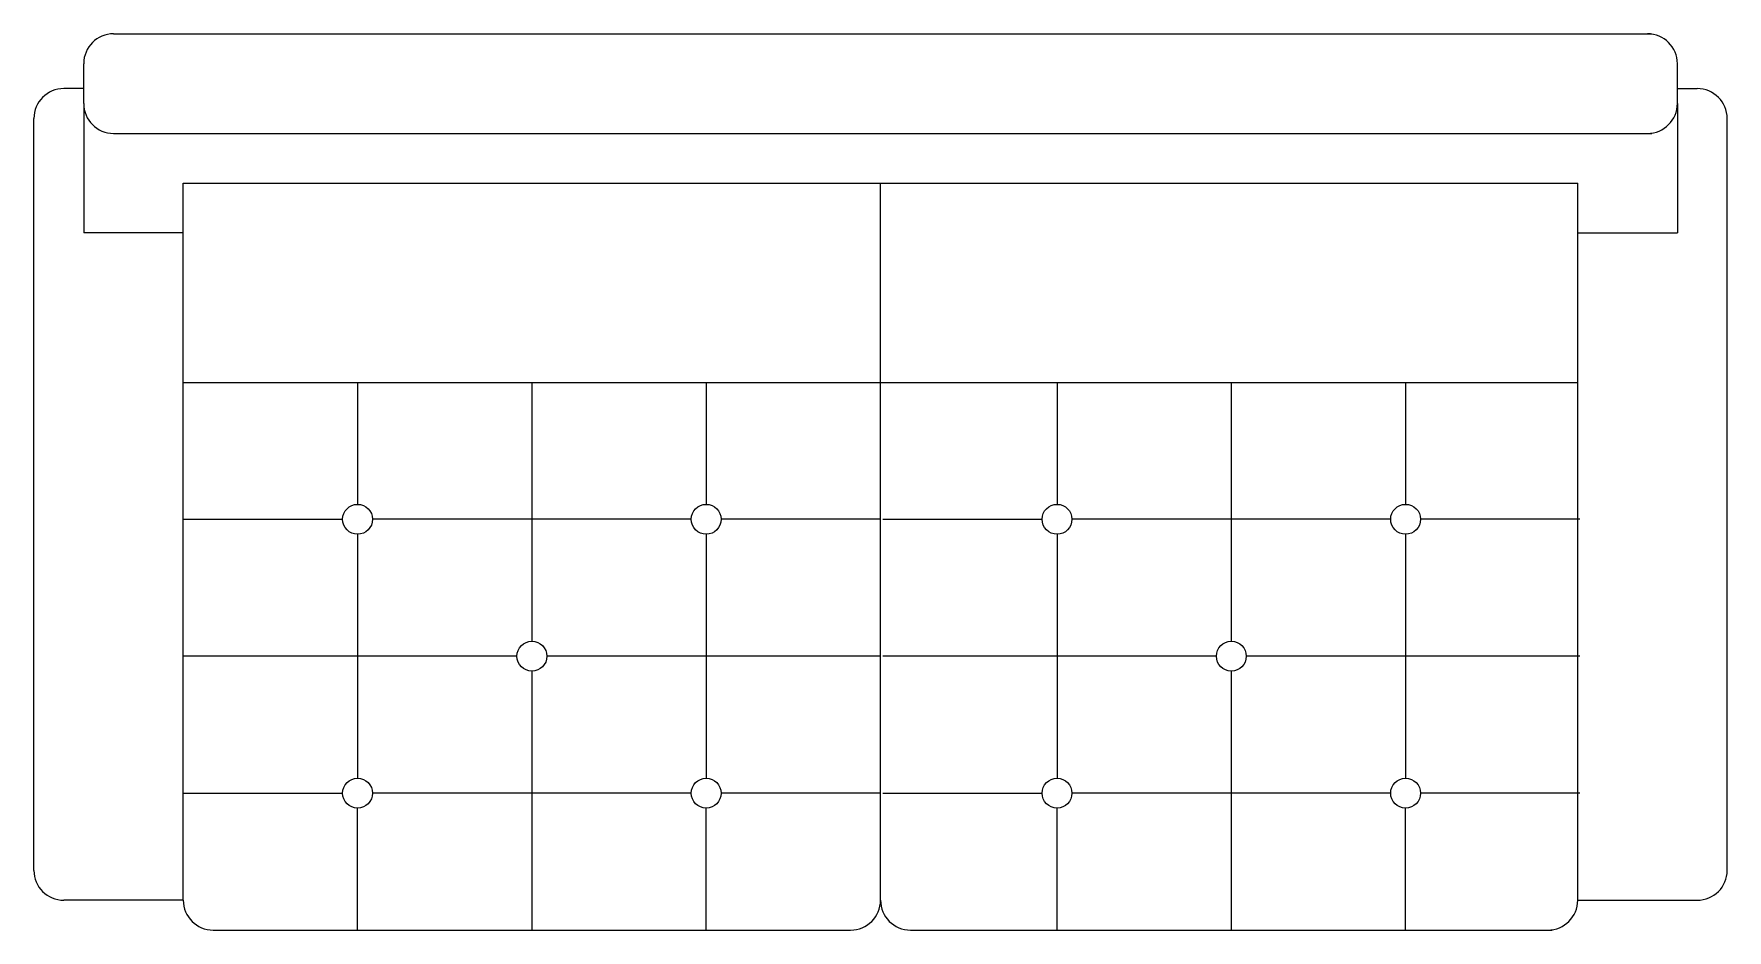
# Model space of a CAD drawing. Header units: millimetres. Extents: x -831.83 to -830.13, y 2717.92 to 2718.82.
import ezdxf

# ---------------------------------------------------------------- set-up
doc = ezdxf.new("R2010")
doc.units = ezdxf.units.MM
doc.header["$LTSCALE"] = 10
doc.layers.add('Móveis_sofás', color=2, linetype='Continuous')

msp = doc.modelspace()

# ---------------------------------------------------------------- linework, layer by layer
at = {"layer": 'Móveis_sofás'}
for p, q in [((-831.7452, 2718.8181), (-830.2008, 2718.8181)), ((-831.7752, 2718.7481), (-831.7752, 2718.7881)), ((-830.1752, 2718.7481), (-830.1752, 2718.7881)), ((-831.7752, 2718.7631), (-831.7952, 2718.7631)), ((-830.1752, 2718.7631), (-830.1552, 2718.7631)), ((-831.7752, 2718.7481), (-831.7752, 2718.6181)), ((-830.1752, 2718.7481), (-830.1752, 2718.6181)), ((-831.8252, 2717.9781), (-831.8252, 2718.7331)), ((-830.1252, 2717.9781), (-830.1252, 2718.7331)), ((-831.7452, 2718.7181), (-830.2008, 2718.7181)), ((-831.6752, 2717.9481), (-831.6752, 2718.6681)), ((-831.6752, 2718.6681), (-830.2752, 2718.6681)), ((-830.9752, 2717.9481), (-830.9752, 2718.6681)), ((-830.2752, 2717.9481), (-830.2752, 2718.6681)), ((-831.6752, 2718.6181), (-831.7752, 2718.6181)), ((-830.2752, 2718.6181), (-830.1752, 2718.6181)), ((-831.6752, 2718.4681), (-830.2752, 2718.4681)), ((-831.6752, 2717.9481), (-831.7952, 2717.9481)), ((-830.2752, 2717.9481), (-830.1552, 2717.9481)), ((-831.6452, 2717.9181), (-831.0052, 2717.9181)), ((-830.9452, 2717.9181), (-830.3008, 2717.9181))]:
    msp.add_line(p, q, dxfattribs=at)
at = {"layer": 'Móveis_sofás', "color": 1}
for p, q in [((-831.5002, 2718.4681), (-831.5002, 2718.3456)), ((-831.3252, 2718.4681), (-831.3252, 2718.2081)), ((-831.1502, 2718.4681), (-831.1502, 2718.3456)), ((-830.798, 2718.4681), (-830.798, 2718.3456)), ((-830.623, 2718.4681), (-830.623, 2718.2081)), ((-830.448, 2718.4681), (-830.448, 2718.3456)), ((-831.6752, 2718.3306), (-831.5152, 2718.3306)), ((-831.1652, 2718.3306), (-831.4852, 2718.3306)), ((-830.9752, 2718.3306), (-831.1352, 2718.3306)), ((-830.973, 2718.3306), (-830.813, 2718.3306)), ((-830.463, 2718.3306), (-830.783, 2718.3306)), ((-830.273, 2718.3306), (-830.433, 2718.3306)), ((-831.5002, 2718.3156), (-831.5002, 2718.0706)), ((-831.1502, 2718.3156), (-831.1502, 2718.0706)), ((-830.798, 2718.3156), (-830.798, 2718.0706)), ((-830.448, 2718.3156), (-830.448, 2718.0706)), ((-831.3402, 2718.1931), (-831.6752, 2718.1931)), ((-830.9752, 2718.1931), (-831.3102, 2718.1931)), ((-830.638, 2718.1931), (-830.973, 2718.1931)), ((-830.273, 2718.1931), (-830.608, 2718.1931)), ((-831.3252, 2718.1781), (-831.3252, 2717.9181)), ((-830.623, 2718.1781), (-830.623, 2717.9181)), ((-831.6752, 2718.0556), (-831.5152, 2718.0556)), ((-831.1652, 2718.0556), (-831.4852, 2718.0556)), ((-830.9752, 2718.0556), (-831.1352, 2718.0556)), ((-830.973, 2718.0556), (-830.813, 2718.0556)), ((-830.463, 2718.0556), (-830.783, 2718.0556)), ((-830.273, 2718.0556), (-830.433, 2718.0556)), ((-831.5002, 2717.9181), (-831.5002, 2718.0406)), ((-831.1502, 2717.9181), (-831.1502, 2718.0406)), ((-830.798, 2717.9181), (-830.798, 2718.0406)), ((-830.448, 2717.9181), (-830.448, 2718.0406))]:
    msp.add_line(p, q, dxfattribs=at)
for centre in [(-831.5002, 2718.3306), (-831.1502, 2718.3306), (-830.798, 2718.3306), (-830.448, 2718.3306), (-831.3252, 2718.1931), (-830.623, 2718.1931), (-831.5002, 2718.0556), (-831.1502, 2718.0556), (-830.798, 2718.0556), (-830.448, 2718.0556)]:
    msp.add_circle(centre, 0.015, dxfattribs=at)
at = {"layer": 'Móveis_sofás'}
for centre, start, end in [((-831.7452, 2718.7881), 90, 180), ((-830.2052, 2718.7881), 0, 90), ((-831.7952, 2718.7331), 90, 180), ((-830.1552, 2718.7331), 0, 90), ((-831.7452, 2718.7481), 180, 270), ((-830.2052, 2718.7481), 270, 0), ((-831.7952, 2717.9781), 180, 270), ((-830.1552, 2717.9781), 270, 0), ((-831.6452, 2717.9481), 180, 270), ((-831.0052, 2717.9481), 270, 0), ((-830.9452, 2717.9481), 180, 270), ((-830.3052, 2717.9481), 270, 0)]:
    msp.add_arc(centre, 0.03, start, end, dxfattribs=at)

doc.saveas('drawing.dxf')
